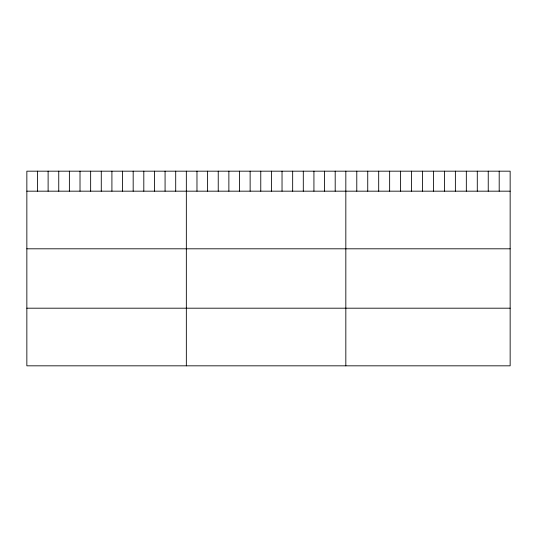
<?xml version="1.0" encoding="UTF-8"?>
<svg xmlns="http://www.w3.org/2000/svg" width="537" height="537" viewBox="0 0 537 537"><rect width="100%" height="100%" fill="white"/><g stroke="black" fill="none" stroke-linecap="round" stroke-linejoin="round"><path stroke-width="0.81" d="M510.15 191.172L510.15 365.825L26.85 365.825L26.85 171.175L510.15 171.175L510.15 191.172L26.85 191.172M26.85 248.806L510.15 248.806M26.85 308.191L510.15 308.191M499.195 171.175L499.195 191.172M488.24 171.175L488.24 191.172M477.286 171.175L477.286 191.172M466.331 171.175L466.331 191.172M455.376 171.175L455.376 191.172M444.421 171.175L444.421 191.172M433.466 171.175L433.466 191.172M422.512 171.175L422.512 191.172M411.557 171.175L411.557 191.172M400.602 171.175L400.602 191.172M389.647 171.175L389.647 191.172M378.692 171.175L378.692 191.172M367.738 171.175L367.738 191.172M356.783 171.175L356.783 191.172M345.828 171.175L345.828 365.825M335.195 171.175L335.195 191.172M324.563 171.175L324.563 191.172M313.93 171.175L313.93 191.172M303.298 171.175L303.298 191.172M292.665 171.175L292.665 191.172M282.032 171.175L282.032 191.172M271.4 171.175L271.4 191.172M260.767 171.175L260.767 191.172M250.135 171.175L250.135 191.172M239.502 171.175L239.502 191.172M228.869 171.175L228.869 191.172M218.237 171.175L218.237 191.172M207.604 171.175L207.604 191.172M196.972 171.175L196.972 191.172M186.339 171.175L186.339 365.825M175.706 171.175L175.706 191.172M165.074 171.175L165.074 191.172M154.441 171.175L154.441 191.172M143.809 171.175L143.809 191.172M133.176 171.175L133.176 191.172M122.543 171.175L122.543 191.172M111.911 171.175L111.911 191.172M101.278 171.175L101.278 191.172M90.646 171.175L90.646 191.172M80.013 171.175L80.013 191.172M69.38 171.175L69.38 191.172M58.748 171.175L58.748 191.172M48.115 171.175L48.115 191.172M37.483 171.175L37.483 191.172"/></g></svg>
